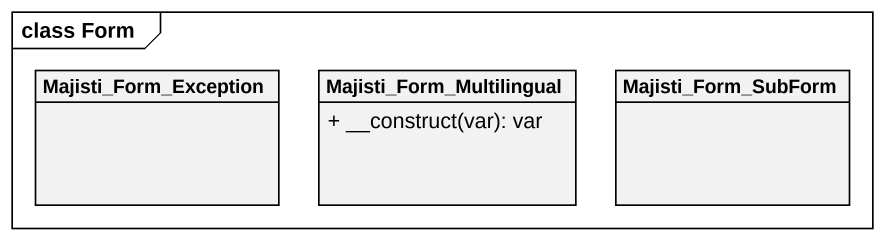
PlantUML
@startuml
mainframe class Form
hide circle
hide empty members
skinparam classAttributeIconSize 0
class Majisti_Form_Exception
class Majisti_Form_Multilingual {
  + __construct(var): var
}
class Majisti_Form_SubForm
@enduml
